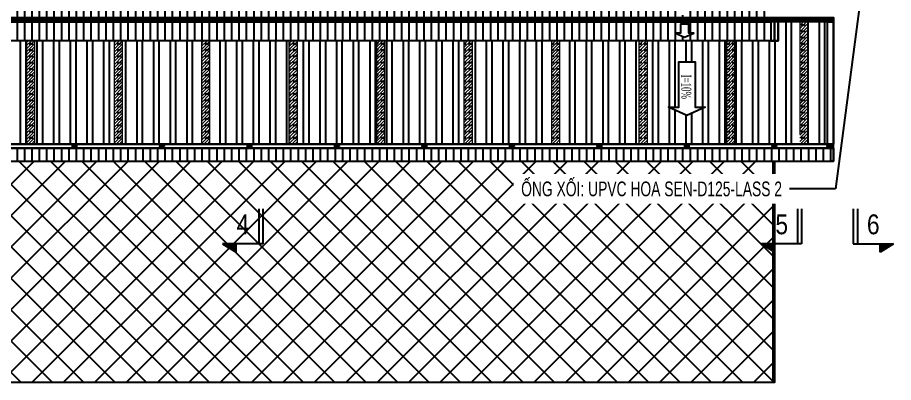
# Model space of a CAD drawing. Header units: inches. Extents: x 1359 to 46357, y -3807 to 191.
# Drawn here: x 22871.3 to 23019.4, y -1006.3 to -944.5 of the extents above; entities that cross this region are included whole.
import ezdxf
from ezdxf.enums import TextEntityAlignment as Align

# ---------------------------------------------------------------- set-up
doc = ezdxf.new("R2010")
doc.units = ezdxf.units.IN
doc.header["$MEASUREMENT"] = 0
doc.linetypes.add('CENTER2', pattern=[28.575, 19.05, -3.175, 3.175, -3.175])
for name, color, linetype in [('1', 1, 'Continuous'), ('2', 2, 'Continuous'), ('7', 7, 'Continuous'), ('CAUTAO', 7, 'Continuous'), ('flashing', 6, 'Continuous'), ('ROOFING', 4, 'Continuous')]:
    doc.layers.add(name, color=color, linetype=linetype)
doc.layers.add('8', color=8, linetype='CENTER2', lineweight=13)
doc.styles.add('hx2', font='VHARIALN.TTF')
doc.styles.add('ST1H', font='vnshxh.shx', dxfattribs={"width": 0.7})
doc.styles.add('vntimeh.shx', font='vntimeh.shx', dxfattribs={"width": 0.6})
doc.dimstyles.new('3', dxfattribs={"dimtxt": 3.5, "dimasz": 1.8, "dimexe": 1, "dimexo": 0, "dimgap": 1, "dimtad": 1, "dimdec": 0, "dimlfac": 3, "dimzin": 0, "dimdsep": 46, "dimtxsty": 'ST1H', "dimblk": 'OBLIQUE', "dimcen": 1, "dimdle": 1, "dimclrd": 8, "dimclre": 8, "dimclrt": 3, "dimadec": 0, "dimazin": 0, "dimtfac": 1, "dimtdec": 0, "dimtix": 1, "dimtofl": 0, "dimtmove": 1, "dimatfit": 3, "dimfxl": 0.18, "dimtfill": 1, "dimtolj": 1, "dimtzin": 0, "dimlwd": -1, "dimlwe": -1, "dimarcsym": 1})
pattern_1 = [(90, (6562.5346, 803.8429), (-1.25, 2e-16), [])]
pattern_2 = [(270, (6396.211, -1889.7876), (-2.8125, -4e-16), []), (270, (6397.1485, -1890.725), (-2.8125, -4e-16), [])]
pattern_3 = [(90, (6396.211, -85.7152), (-2.8125, 4e-16), []), (90, (6397.1485, -84.7777), (-2.8125, 4e-16), [])]
pattern_4 = [(45, (6396.21104, -85.71522), (-0.265165043, 0.265165043), []), (180, (6396.4762, -85.7152), (-2e-16, -1.06066017), [0.53033009, -0.53033009]), (180, (6396.5425, -85.6489), (-2e-16, -1.06066017), [0.53033009, -0.53033009]), (180, (6396.6088, -85.5826), (-2e-16, -1.06066017), [0.53033009, -0.53033009])]

# ---------------------------------------------------------------- blocks, each defined once
blk = doc.blocks.new('MC')
at = {"layer": '2'}
h = blk.add_hatch(dxfattribs=at)
h.set_pattern_fill('ANSI31', color=256, style=0)
h.paths.add_polyline_path([(-113.47, 4283.2), (-115.93, 4283.2), (-113.47, 4279.14)])
for p, q in [((-102.86, 4291.26), (-113.47, 4291.26)), ((-113.47, 4291.26), (-113.47, 4279.14)), ((-102.86, 4290.02), (-113.47, 4290.02)), ((-113.47, 4279.14), (-115.93, 4283.2)), ((-115.93, 4283.2), (-113.47, 4283.2))]:
    blk.add_line(p, q, dxfattribs=at)
blk = doc.blocks.new('*U79')
at = {"layer": '2'}
h = blk.add_hatch(dxfattribs=at)
h.set_pattern_fill('ANSI31', color=256, scale=0.666667, angle=-90, style=0)
h.set_pattern_definition([(315, (-2846.55065, 14.311375), (0.058925565, 0.058925565), [])])
h.paths.add_polyline_path([(8.92, 89.96), (8.92, 91.6), (6.21, 89.96)])
for p, q in [((6.21, 89.96), (8.92, 91.6)), ((14.29, 89.96), (6.21, 89.96)), ((8.92, 91.6), (8.92, 89.96)), ((13.46, 82.88), (13.46, 89.96)), ((14.29, 82.88), (14.29, 89.96))]:
    blk.add_line(p, q, dxfattribs=at)
at = {"layer": '1', "xscale": -0.6666666666660603, "yscale": 0.6666666666660603, "zscale": 0.6666666666660603, "rotation": 270}
blk.add_blockref('MC', (-2846.55, -28.61), dxfattribs=at)
at = {"style": 'hx2'}
for tag, p in [('A', (10.34, 84.06)), ('B', (10.28, -102.31))]:
    blk.add_attdef(tag, text='', height=4, dxfattribs=at).set_placement(p, align=Align.CENTER)
blk = doc.blocks.new('_Oblique')
at = {"color": 0, "linetype": 'ByBlock', "lineweight": -2}
blk.add_line((-0.5, -0.5), (0.5, 0.5), dxfattribs=at)

msp = doc.modelspace()

# ---------------------------------------------------------------- hatches: boundary and pattern name
at = {"layer": '8', "true_color": 0xf2780d}
h = msp.add_hatch(dxfattribs=at)
h.set_pattern_fill('CORK,_O', color=30, scale=3, angle=45)
h.set_pattern_definition(pattern_4)
h.paths.add_polyline_path([(23003.5162, -965.9659), (23004.9448, -965.9659), (23004.9448, -945.2509), (23003.5162, -945.2509)])
h.paths.add_polyline_path([(22991.1234, -965.9659), (22992.5519, -965.9659), (22992.5519, -948.4657), (22991.1234, -948.4657)])
h.paths.add_polyline_path([(22976.3377, -965.9659), (22977.7662, -965.9659), (22977.7662, -948.4657), (22976.3377, -948.4657)])
h = msp.add_hatch(dxfattribs=at)
h.set_pattern_fill('CORK,_O', color=30, scale=3, angle=45)
h.set_pattern_definition(pattern_4)
h.paths.add_polyline_path([(22902.4091, -965.9659), (22903.8377, -965.9659), (22903.8377, -948.4657), (22902.4091, -948.4657)])
h.paths.add_polyline_path([(22887.6234, -965.9659), (22889.0519, -965.9659), (22889.0519, -948.4657), (22887.6234, -948.4657)])
h.paths.add_polyline_path([(22872.8377, -965.9659), (22874.2662, -965.9659), (22874.2662, -948.4657), (22872.8377, -948.4657)])
h = msp.add_hatch(dxfattribs=at)
h.set_pattern_fill('CORK,_O', color=30, scale=3, angle=45)
h.set_pattern_definition(pattern_4)
h.paths.add_polyline_path([(22961.5519, -965.9659), (22962.9805, -965.9659), (22962.9805, -948.4657), (22961.5519, -948.4657)])
h.paths.add_polyline_path([(22946.7662, -965.9659), (22948.1948, -965.9659), (22948.1948, -948.4657), (22946.7662, -948.4657)])
h.paths.add_polyline_path([(22931.9805, -965.9659), (22933.4091, -965.9659), (22933.4091, -948.4657), (22931.9805, -948.4657)])
h.paths.add_polyline_path([(22917.1948, -965.9659), (22918.6234, -965.9659), (22918.6234, -948.4657), (22917.1948, -948.4657)])
at = {"layer": 'CAUTAO'}
h = msp.add_hatch(dxfattribs=at)
h.set_pattern_fill('ANSI31', color=3, scale=10, angle=45, style=0)
h.set_pattern_definition(pattern_1)
h.paths.add_polyline_path([(22998.608, -944.5366), (22998.608, -941.3223), (22701.6744, -941.3223), (22701.6744, -944.5366)])
h.paths.add_polyline_path([(22710.5666, -942.6206), (22709.0089, -941.9105), (22707.4556, -942.6206), (22708.3166, -942.6206), (22708.3166, -944.119), (22709.7012, -944.119), (22709.7012, -942.6206)], flags=16)
h.paths.add_polyline_path([(22864.053, -942.6206), (22864.914, -942.6206), (22864.914, -944.119), (22866.2987, -944.119), (22866.2987, -942.6206), (22867.1641, -942.6206), (22865.6063, -941.9105)], flags=16)
h.paths.add_polyline_path([(22982.512, -942.6206), (22983.373, -942.6206), (22983.373, -944.119), (22984.7576, -944.119), (22984.7576, -942.6206), (22985.623, -942.6206), (22984.0653, -941.9105)], flags=16)
h.paths.add_polyline_path([(22701.6744, -945.2509), (22701.6744, -948.4652), (22998.608, -948.4652), (22998.608, -945.2509)])
h.paths.add_polyline_path([(22864.053, -947.1669), (22864.914, -947.1669), (22864.914, -945.6685), (22866.2987, -945.6685), (22866.2987, -947.1669), (22867.1641, -947.1669), (22865.6063, -947.8771)], flags=16)
h.paths.add_polyline_path([(22710.5666, -947.1669), (22709.0089, -947.8771), (22707.4556, -947.1669), (22708.3166, -947.1669), (22708.3166, -945.6685), (22709.7012, -945.6685), (22709.7012, -947.1669)], flags=16)
h.paths.add_polyline_path([(22982.512, -947.1669), (22983.373, -947.1669), (22983.373, -945.6685), (22984.7576, -945.6685), (22984.7576, -947.1669), (22985.623, -947.1669), (22984.0653, -947.8771)], flags=16)
h = msp.add_hatch(dxfattribs=at)
h.set_pattern_fill('ANSI31', color=3, scale=10, angle=45, style=0)
h.set_pattern_definition(pattern_1)
h.paths.add_polyline_path([(23008.7595, -968.8364), (23008.7595, -966.681), (22701.5372, -966.681), (22701.5372, -968.8364)])
h = msp.add_hatch(dxfattribs=at)
h.set_pattern_fill('ANSI37', color=8, scale=30, style=0)
h.set_pattern_definition([(45, (6562.5346, 803.843), (-2.6516504, 2.6516504), []), (135, (6562.5346, 803.843), (-2.6516504, -2.6516504), [])])
h.paths.add_polyline_path([(22710.1766, -968.8364), (22998.9766, -968.8364), (22998.9766, -1006.3221), (22710.1766, -1006.3221)])
h.paths.add_polyline_path([(22869.1185, -992.5297), (22869.1185, -988.2627), (22830.6589, -988.2627), (22830.6589, -992.5297)], flags=16)
at = {"layer": 'flashing', "true_color": 0xfb043e}
h = msp.add_hatch(color=240, dxfattribs=at)
edge = h.paths.add_edge_path()
edge.add_arc((22880.9448, -966.3238), 0.3571, 0, 360)
h = msp.add_hatch(color=240, dxfattribs=at)
edge = h.paths.add_edge_path()
edge.add_arc((22895.7305, -966.3238), 0.3571, 0, 360)
h = msp.add_hatch(color=240, dxfattribs=at)
edge = h.paths.add_edge_path()
edge.add_arc((22910.5162, -966.3238), 0.3571, 0, 360)
h = msp.add_hatch(color=240, dxfattribs=at)
edge = h.paths.add_edge_path()
edge.add_arc((22925.3019, -966.3238), 0.3571, 0, 360)
h = msp.add_hatch(color=240, dxfattribs=at)
edge = h.paths.add_edge_path()
edge.add_arc((22940.0877, -966.3238), 0.3571, 0, 360)
h = msp.add_hatch(color=240, dxfattribs=at)
edge = h.paths.add_edge_path()
edge.add_arc((22954.8734, -966.3238), 0.3571, 0, 360)
h = msp.add_hatch(color=240, dxfattribs=at)
edge = h.paths.add_edge_path()
edge.add_arc((22969.6591, -966.3238), 0.3571, 0, 360)
h = msp.add_hatch(color=240, dxfattribs=at)
edge = h.paths.add_edge_path()
edge.add_arc((22984.4448, -966.3238), 0.3571, 0, 360)
h = msp.add_hatch(color=240, dxfattribs=at)
edge = h.paths.add_edge_path()
edge.add_arc((22999.2305, -966.3238), 0.3571, 0, 360)
h = msp.add_hatch(color=240, dxfattribs=at)
edge = h.paths.add_edge_path()
edge.add_arc((23008.5304, -966.3238), 0.3571, 0, 360)
at = {"layer": 'ROOFING'}
h = msp.add_hatch(dxfattribs=at)
h.set_pattern_fill('ANSI32', color=256, scale=7.5, angle=45, style=0)
h.set_pattern_definition(pattern_2)
h.paths.add_polyline_path([(22992.5519, -948.4652), (22999.853, -948.4652), (22999.853, -945.2509), (23003.5162, -945.2509), (23003.5162, -965.9596), (22992.5519, -965.9598)])
h = msp.add_hatch(dxfattribs=at)
h.set_pattern_fill('ANSI32', color=256, scale=7.5, angle=45, style=0)
h.set_pattern_definition(pattern_2)
h.paths.add_polyline_path([(23008.2201, -965.9595), (23004.9448, -965.9596), (23004.9448, -945.2509), (23008.2201, -945.2509)])
h = msp.add_hatch(dxfattribs=at)
h.set_pattern_fill('ANSI32', color=256, scale=7.5, angle=45, style=0)
h.set_pattern_definition(pattern_3)
h.paths.add_polyline_path([(22872.8377, -948.4658), (22859.4448, -948.4658), (22859.4448, -965.9659), (22872.8377, -965.9659)])
h.paths.add_polyline_path([(22866.1591, -961.1473), (22863.0437, -959.727), (22864.7745, -959.727), (22864.7745, -952.0208), (22867.5437, -952.0208), (22867.5437, -959.727), (22869.2658, -959.727)], flags=16)
h.paths.add_polyline_path([(22874.2662, -965.9659), (22887.6234, -965.9659), (22887.6234, -948.4658), (22874.2662, -948.4658)])
h.paths.add_polyline_path([(22889.0519, -965.9659), (22902.4091, -965.9659), (22902.4091, -948.4658), (22889.0519, -948.4658)])
h.paths.add_polyline_path([(22867.2981, -953.6892), (22867.2981, -958.8401), (22864.8057, -958.8401), (22864.8057, -953.6892)], flags=8)
h = msp.add_hatch(dxfattribs=at)
h.set_pattern_fill('ANSI32', color=256, scale=7.5, angle=45, style=0)
h.set_pattern_definition(pattern_3)
h.paths.add_polyline_path([(22918.6234, -965.9659), (22931.9805, -965.9659), (22931.9805, -948.4658), (22918.6234, -948.4658)])
h.paths.add_polyline_path([(22903.8377, -965.9659), (22917.1948, -965.9659), (22917.1948, -948.4658), (22903.8377, -948.4658)])
h.paths.add_polyline_path([(22946.7662, -948.4657), (22933.4091, -948.4658), (22933.4091, -965.9659), (22946.7662, -965.9659)])
h.paths.add_polyline_path([(22948.1948, -965.9659), (22961.5519, -965.9659), (22961.5519, -948.4657), (22948.1948, -948.4657)])
h = msp.add_hatch(dxfattribs=at)
h.set_pattern_fill('ANSI32', color=256, scale=7.5, angle=45, style=0)
h.set_pattern_definition(pattern_2)
h.paths.add_polyline_path([(22976.3377, -965.9601), (22962.9805, -965.9604), (22962.9805, -948.4652), (22976.3377, -948.4652)])
h.paths.add_polyline_path([(22977.7662, -965.9601), (22977.7662, -948.4652), (22991.1234, -948.4652), (22991.1234, -965.9598)])
h.paths.add_polyline_path([(22984.4448, -961.1473), (22987.5515, -959.727), (22985.8294, -959.727), (22985.8294, -952.0208), (22983.0602, -952.0208), (22983.0602, -959.727), (22981.3294, -959.727)], flags=16)
h.paths.add_polyline_path([(22985.5838, -958.8401), (22985.5838, -953.6892), (22983.0915, -953.6892), (22983.0915, -958.8401)], flags=8)

# ---------------------------------------------------------------- linework, layer by layer
at = {"layer": '7', "color": 6}
msp.add_line((22684.5019, -944.8938, 0), (23009.2448, -944.8938, 0), dxfattribs=at)
at = {"layer": '7', "ltscale": 5}
msp.add_line((22717.5734, -968.8364, 0), (22999.2448, -968.8364, 0), dxfattribs=at)
at = {"layer": '7', "color": 6, "elevation": 0}
for points in [[(22701.0519, -944.5366), (22999.2305, -944.5366), (22999.2305, -945.2509), (22701.0519, -945.2509)], [(22998.608, -948.4652), (22999.2305, -948.4652), (22999.2305, -945.2509), (22998.608, -945.2509)], [(22999.2305, -944.5366), (23009.2448, -944.5366), (23009.2448, -945.2509), (22999.2305, -945.2509)], [(22999.2305, -948.4652), (22999.853, -948.4652), (22999.853, -945.2509), (22999.2305, -945.2509)], [(23008.2344, -945.2509), (23009.2448, -945.2509), (23009.2443, -965.9667), (23008.2344, -965.9667)], [(23008.7595, -966.681), (23009.2448, -966.681), (23009.2448, -968.8364), (23008.7595, -968.8364)]]:
    msp.add_lwpolyline(points, close=True, dxfattribs=at)
at = {"layer": '8', "color": 30, "true_color": 0xf2780d, "elevation": 0}
for points in [[(23003.5162, -965.9659), (23004.9448, -965.9659), (23004.9448, -945.2509), (23003.5162, -945.2509)], [(22872.8377, -965.9659), (22874.2662, -965.9659), (22874.2662, -948.4657), (22872.8377, -948.4657)], [(22887.6234, -965.9659), (22889.0519, -965.9659), (22889.0519, -948.4657), (22887.6234, -948.4657)], [(22902.4091, -965.9659), (22903.8377, -965.9659), (22903.8377, -948.4657), (22902.4091, -948.4657)], [(22917.1948, -965.9659), (22918.6234, -965.9659), (22918.6234, -948.4657), (22917.1948, -948.4657)], [(22931.9805, -965.9659), (22933.4091, -965.9659), (22933.4091, -948.4657), (22931.9805, -948.4657)], [(22946.7662, -965.9659), (22948.1948, -965.9659), (22948.1948, -948.4657), (22946.7662, -948.4657)], [(22961.5519, -965.9659), (22962.9805, -965.9659), (22962.9805, -948.4657), (22961.5519, -948.4657)], [(22976.3377, -965.9659), (22977.7662, -965.9659), (22977.7662, -948.4657), (22976.3377, -948.4657)], [(22991.1234, -965.9659), (22992.5519, -965.9659), (22992.5519, -948.4657), (22991.1234, -948.4657)]]:
    msp.add_lwpolyline(points, close=True, dxfattribs=at)
at = {"layer": 'CAUTAO', "color": 3}
for points in [[(22984.0653, -947.8771), (22985.623, -947.1669), (22984.7576, -947.1669), (22984.7576, -945.6685), (22983.373, -945.6685), (22983.373, -947.1669), (22982.512, -947.1669), (22984.0653, -947.8771)], [(22984.4448, -961.1473), (22981.3294, -959.727), (22983.0602, -959.727), (22983.0602, -952.0208), (22985.8294, -952.0208), (22985.8294, -959.727), (22987.5515, -959.727), (22984.4448, -961.1473)]]:
    msp.add_lwpolyline(points, dxfattribs=at)
at = {"layer": 'CAUTAO', "color": 8, "elevation": 0}
for points in [[(22710.1766, -968.8364), (22998.9766, -968.8364), (22998.9766, -1006.3221), (22710.1766, -1006.3221)], [(22710.4448, -968.8364), (22999.2448, -968.8364), (22999.2448, -1006.3221), (22710.4448, -1006.3221)]]:
    msp.add_lwpolyline(points, close=True, dxfattribs=at)
at = {"layer": 'flashing', "color": 8, "elevation": 0}
msp.add_lwpolyline([(22700.4295, -948.4652), (22700.4295, -945.2509), (22684.5019, -945.2509), (22684.5019, -952.0364), (22701.0519, -965.9667), (23009.2448, -965.9667), (23009.2448, -945.2509), (22999.853, -945.2509), (22999.853, -948.4652), (22700.4295, -948.4652), (22700.4295, -945.2509)], dxfattribs=at)
for points in [[(22998.608, -948.4652), (22701.6744, -948.4652), (22701.6744, -945.2509), (22998.608, -945.2509)], [(23009.2448, -966.681), (22701.0519, -966.681), (22701.0519, -968.8364), (23009.2448, -968.8364)]]:
    msp.add_lwpolyline(points, close=True, dxfattribs=at)
at = {"layer": 'flashing', "color": 240, "true_color": 0xf90627, "elevation": 0}
msp.add_lwpolyline([(22701.0519, -966.681), (23009.2448, -966.681), (23009.2448, -965.9667), (22701.0519, -965.9667)], close=True, dxfattribs=at)
at = {"layer": 'flashing', "color": 240, "true_color": 0xfb043e}
for centre in [(22880.9448, -966.3238), (22895.7305, -966.3238), (22910.5162, -966.3238), (22925.3019, -966.3238), (22940.0877, -966.3238), (22954.8734, -966.3238), (22969.6591, -966.3238), (22984.4448, -966.3238), (22999.2305, -966.3238), (23008.5304, -966.3238)]:
    msp.add_circle(centre, 0.3571, dxfattribs=at)

# ---------------------------------------------------------------- block references
at = {"xscale": 0.8400000000001455, "yscale": 0.8400000000001455, "zscale": 0.8400000000001455}
for p, values in [((22900.7697, -895.287), {'B': '4', 'A': '4'}), ((22991.8384, -895.287), {'B': '5', 'A': '5'})]:
    msp.add_blockref('*U79', p, dxfattribs=at).add_auto_attribs(values)
ref = msp.add_blockref('*U79', (23024.5783, -895.287), dxfattribs=dict(xscale=-0.8399999999965075, yscale=0.8399999999999181, zscale=0.8399999999999999))
ref.add_attrib('B', '6', dxfattribs={"height": 3.36, "style": 'hx2'}).set_placement((23015.9421, -981.2308), align=Align.CENTER)
ref.add_attrib('A', '6', dxfattribs={"height": 3.36, "style": 'hx2'}).set_placement((23015.8956, -824.6805), align=Align.CENTER)

# ---------------------------------------------------------------- texts
at = {"layer": 'CAUTAO', "color": 3, "insert": (22984.3376, -956.2647), "char_height": 1.66156, "attachment_point": 5, "rotation": 270, "style": 'vntimeh.shx'}
msp.add_mtext('\\A1;i=10%', dxfattribs=at)

# ---------------------------------------------------------------- leaders
at = {"color": 9}
msp.add_leader([(23016.0425, -924.1899), (23009.5372, -973.5673), (23000.5224, -973.5673)], dimstyle='3', override={"dimgap": 1, "dimtad": 0}, dxfattribs=at)

# ---------------------------------------------------------------- next in the draw order: texts
at = {"layer": 'flashing', "color": 160, "true_color": 0x0e38f1, "insert": (23000.5224, -973.5673), "char_height": 2.5, "attachment_point": 6, "style": 'ST1H', "bg_fill": 2}
msp.add_mtext('\\A1;èng xèi: Upvc HOA SEN-d125-LASS 2', dxfattribs=at)

doc.saveas('drawing.dxf')
